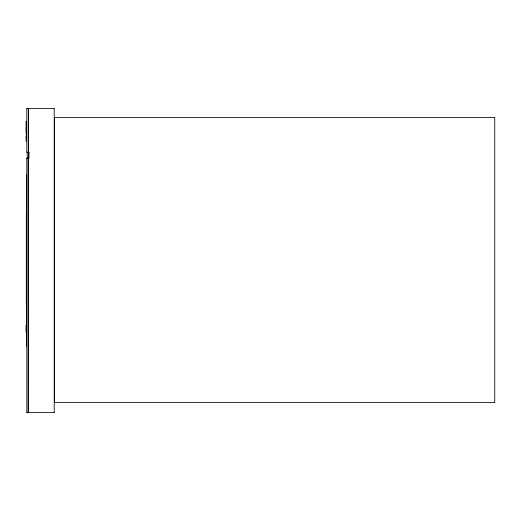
<?xml version="1.0" encoding="UTF-8"?>
<svg xmlns="http://www.w3.org/2000/svg" width="521" height="521" viewBox="0 0 521 521"><rect width="100%" height="100%" fill="white"/><g stroke="black" fill="none" stroke-linecap="round" stroke-linejoin="round"><path stroke-width="0.78" d="M26.799 108.322L26.799 152.204M28.414 108.322L28.414 412.678M27.216 152.412L27.216 158.078M26.799 158.286L26.799 412.678M28.316 152.204L28.316 108.322M54.555 117.446L54.555 402.544M54.204 412.678L54.204 108.322M494.742 402.544L494.742 117.446M26.415 121.927L26.297 137.7M27.242 158.052L28.987 158.052L29.013 152.412M26.864 158.351A1.485 1.049 0 0 1 28.056 158.351L28.121 158.286M26.864 108.394L28.251 108.394M28.479 108.394L54.138 108.394M54.646 117.538L494.65 117.538M28.251 152.139L26.864 152.139M27.242 152.438L28.987 152.438M54.138 412.606L28.479 412.606M494.65 402.453L54.646 402.453M26.05 126.785L26.109 132.829M26.05 325.28L26.05 332.203M28.056 158.351L28.121 412.678A1.485 1.049 0 0 1 26.864 412.606M26.512 174.893L26.512 346.107M26.363 121.888L26.363 137.726M26.363 214.209L26.363 304.967M26.33 214.196L26.33 304.98M26.109 121.087L26.109 126.069M26.109 136.32L26.109 141.315"/></g></svg>
